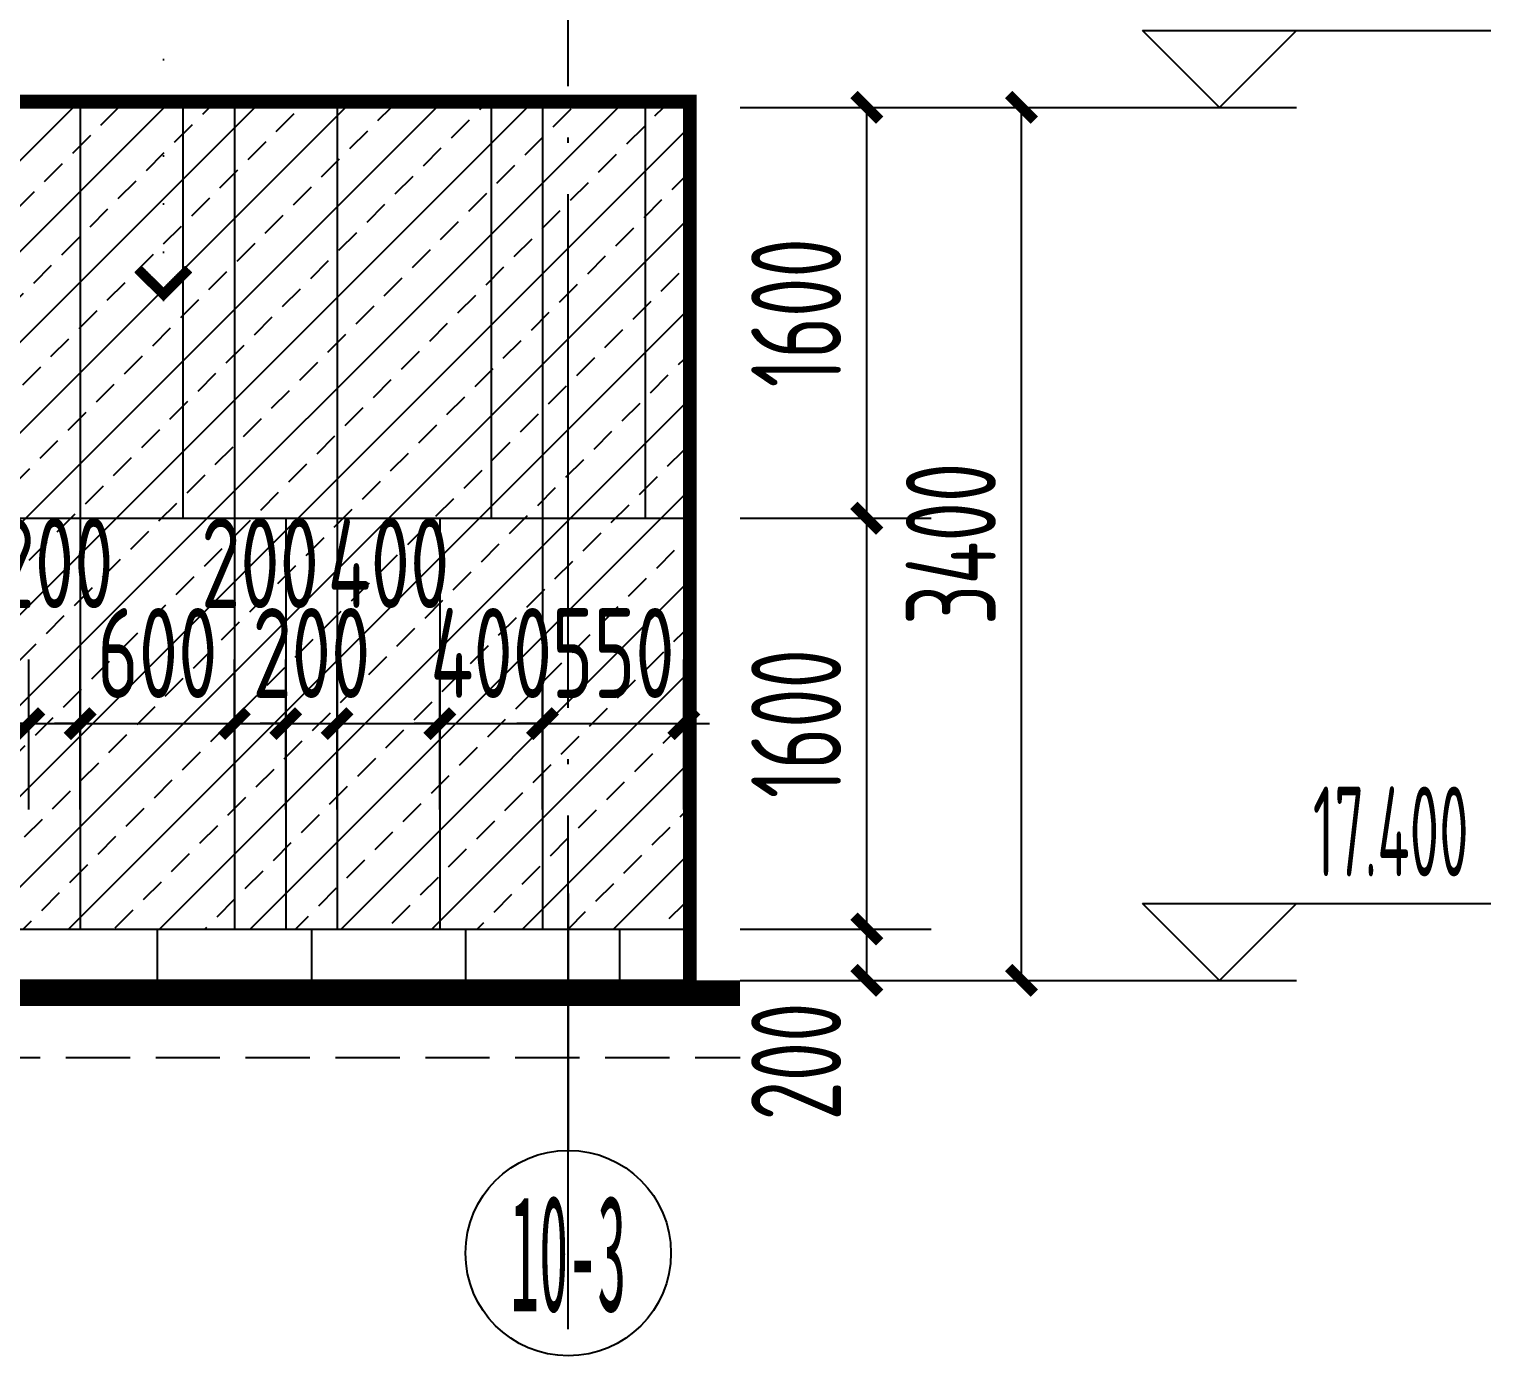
# Model space of a CAD drawing. Extents: x -863035 to 270371, y -8918 to 240488.
# Drawn here: x -236428 to -230737, y 118268 to 123434 of the extents above; entities that cross this region are included whole.
import ezdxf
from ezdxf.enums import TextEntityAlignment as Align

# ---------------------------------------------------------------- set-up
doc = ezdxf.new("R2010")
doc.units = 0
doc.header["$LTSCALE"] = 1000
doc.header["$MEASUREMENT"] = 0
for name, pattern in [('109-34 轴网$0$L1$0$$AUDIT_BAD_LTYPE1', [0]), ('DASH', [0.35, 0.25, -0.1]), ('DOT2', [0.125, 0, -0.125]), ('DOTE', [2.42, 2, -0.2, 0.02, -0.2])]:
    doc.linetypes.add(name, pattern=pattern)
for name, color, linetype in [('01-标注_尺寸', 124, 'Continuous'), ('01-标注_标高', 200, 'Continuous'), ('01-标注_符号', 200, 'Continuous'), ('01-标注_轴线坐标', 132, 'Continuous'), ('02-TEXT_标注', 130, 'Continuous'), ('02-TEXT_轴号', 7, 'Continuous'), ('05-填充_156', 156, 'Continuous'), ('A-C_窗', 140, 'Continuous'), ('A_AXIS-轴线', 36, 'Continuous'), ('AXIS_TEXT', 7, 'Continuous'), ('E-墙面分格', 146, 'Continuous'), ('E-立面轮廓', 241, 'Continuous')]:
    doc.layers.add(name, color=color, linetype=linetype)
doc.styles.add('_TCH_AXIS', font='STXIHEI.TTF')
doc.styles.add('_TCH_DIM', font='ROS1', dxfattribs={"width": 0.75, "bigfont": 'JD'})
doc.styles.add('_TCH_DIM_T3', font='ROS1', dxfattribs={"width": 0.75, "bigfont": 'JD'})
doc.styles.add('COMPLEX', font='COMPLEX')
doc.styles.add('logo-3', font='', dxfattribs={"width": 0.8})
doc.styles.get('logo-3').set_extended_font_data('SimSun')
doc.dimstyles.new('_TCH_ARCH&&100', dxfattribs={"dimtxt": 350, "dimasz": 100, "dimexe": 250, "dimexo": 300, "dimgap": 100, "dimtad": 1, "dimdec": 0, "dimzin": 0, "dimdsep": 46, "dimtxsty": '_TCH_DIM_T3', "dimblk": 'ARCHTICK', "dimcen": 0.09, "dimclrt": 7, "dimazin": 2, "dimtfac": 1, "dimtdec": 0, "dimtix": 1, "dimtmove": 2, "dimatfit": 3, "dimfxl": 0, "dimtolj": 1, "dimtzin": 0, "dimarcsym": 0})
doc.dimstyles.new('副本 ISO-1', dxfattribs={"dimtxt": 2.5, "dimasz": 1.5, "dimexe": 1.25, "dimexo": 0.625, "dimtad": 1, "dimdec": 0, "dimtxsty": 'logo-3', "dimblk": 'ARCHTICK', "dimcen": 2.5, "dimdle": 1, "dimadec": 0, "dimazin": 0, "dimtfac": 1, "dimtdec": 0, "dimtix": 1, "dimtmove": 0, "dimatfit": 3, "dimldrblk": 'AR', "dimfxl": 0, "dimarcsym": 0})

# ---------------------------------------------------------------- blocks, each defined once
blk = doc.blocks.new('_ArchTick')
at = {"color": 0, "linetype": 'ByBlock', "const_width": 0.4}
blk.add_lwpolyline([(-0.5, -0.5), (0.5, 0.5)], dxfattribs=at)
blk = doc.blocks.new('*X7')
at = {"color": 0}
for p, q in [((-1012.3116, 1692.7221), (-1012.3116, 1692.7226)), ((-1012.3115, 1692.7227), (-1012.2838, 1692.7227)), ((-1012.3111, 1692.7217), (-1012.2828, 1692.7217)), ((-1012.3106, 1692.7211), (-1012.3106, 1692.7236)), ((-1012.3105, 1692.7237), (-1012.2848, 1692.7237)), ((-1012.3101, 1692.7207), (-1012.2818, 1692.7207)), ((-1012.3096, 1692.7201), (-1012.3096, 1692.7246)), ((-1012.3095, 1692.7247), (-1012.2858, 1692.7247)), ((-1012.3091, 1692.7197), (-1012.2808, 1692.7197)), ((-1012.3086, 1692.7191), (-1012.3086, 1692.7256)), ((-1012.3085, 1692.7257), (-1012.2868, 1692.7257)), ((-1012.3081, 1692.7187), (-1012.2798, 1692.7187)), ((-1012.3076, 1692.7181), (-1012.3076, 1692.7266)), ((-1012.3075, 1692.7267), (-1012.2878, 1692.7267)), ((-1012.3071, 1692.7177), (-1012.2788, 1692.7177)), ((-1012.3066, 1692.7171), (-1012.3066, 1692.7276)), ((-1012.3065, 1692.7277), (-1012.2888, 1692.7277)), ((-1012.3061, 1692.7167), (-1012.2778, 1692.7167)), ((-1012.3056, 1692.7161), (-1012.3056, 1692.7286)), ((-1012.3055, 1692.7287), (-1012.2898, 1692.7287)), ((-1012.3046, 1692.7151), (-1012.3046, 1692.7296)), ((-1012.3045, 1692.7297), (-1012.2908, 1692.7297)), ((-1012.3036, 1692.7141), (-1012.3036, 1692.7306)), ((-1012.3035, 1692.7307), (-1012.2918, 1692.7307)), ((-1012.3026, 1692.7131), (-1012.3026, 1692.7316)), ((-1012.3025, 1692.7317), (-1012.2928, 1692.7317)), ((-1012.3016, 1692.7121), (-1012.3016, 1692.7326)), ((-1012.3015, 1692.7327), (-1012.2938, 1692.7327)), ((-1012.3006, 1692.7111), (-1012.3006, 1692.7336)), ((-1012.3005, 1692.7337), (-1012.2948, 1692.7337)), ((-1012.2996, 1692.7101), (-1012.2996, 1692.7346)), ((-1012.2995, 1692.7347), (-1012.2958, 1692.7347)), ((-1012.2986, 1692.7091), (-1012.2986, 1692.7356)), ((-1012.2985, 1692.7357), (-1012.2968, 1692.7357)), ((-1012.2976, 1692.7081), (-1012.2976, 1692.7364)), ((-1012.2966, 1692.7071), (-1012.2966, 1692.7354)), ((-1012.2956, 1692.7061), (-1012.2956, 1692.7344)), ((-1012.2946, 1692.7051), (-1012.2946, 1692.7334)), ((-1012.2936, 1692.7041), (-1012.2936, 1692.7324)), ((-1012.2926, 1692.7031), (-1012.2926, 1692.7314)), ((-1012.2916, 1692.7021), (-1012.2916, 1692.7304)), ((-1012.2906, 1692.7011), (-1012.2906, 1692.7294)), ((-1012.2896, 1692.7001), (-1012.2896, 1692.7284)), ((-1012.2886, 1692.6991), (-1012.2886, 1692.7274)), ((-1012.2876, 1692.6981), (-1012.2876, 1692.7264)), ((-1012.2866, 1692.6971), (-1012.2866, 1692.7254)), ((-1012.2856, 1692.6961), (-1012.2856, 1692.7244)), ((-1012.2846, 1692.6951), (-1012.2846, 1692.7234)), ((-1012.2836, 1692.6941), (-1012.2836, 1692.7224)), ((-1012.2826, 1692.6931), (-1012.2826, 1692.7214)), ((-1012.2816, 1692.6921), (-1012.2816, 1692.7204)), ((-1012.2806, 1692.6911), (-1012.2806, 1692.7194)), ((-1012.2796, 1692.6901), (-1012.2796, 1692.7184)), ((-1012.2786, 1692.6891), (-1012.2786, 1692.7174)), ((-1012.2776, 1692.6881), (-1012.2776, 1692.7164)), ((-1012.3051, 1692.7157), (-1012.2768, 1692.7157)), ((-1012.3041, 1692.7147), (-1012.2758, 1692.7147)), ((-1012.3031, 1692.7137), (-1012.2748, 1692.7137)), ((-1012.3021, 1692.7127), (-1012.2738, 1692.7127)), ((-1012.3011, 1692.7117), (-1012.2728, 1692.7117)), ((-1012.3001, 1692.7107), (-1012.2718, 1692.7107)), ((-1012.2991, 1692.7097), (-1012.2708, 1692.7097)), ((-1012.2981, 1692.7087), (-1012.2698, 1692.7087)), ((-1012.2971, 1692.7077), (-1012.2688, 1692.7077)), ((-1012.2961, 1692.7067), (-1012.2678, 1692.7067)), ((-1012.2951, 1692.7057), (-1012.2668, 1692.7057)), ((-1012.2941, 1692.7047), (-1012.2658, 1692.7047)), ((-1012.2931, 1692.7037), (-1012.2648, 1692.7037)), ((-1012.2921, 1692.7027), (-1012.2638, 1692.7027)), ((-1012.2911, 1692.7017), (-1012.2628, 1692.7017)), ((-1012.2901, 1692.7007), (-1012.2618, 1692.7007)), ((-1012.2891, 1692.6997), (-1012.2608, 1692.6997)), ((-1012.2881, 1692.6987), (-1012.2598, 1692.6987)), ((-1012.2871, 1692.6977), (-1012.2588, 1692.6977)), ((-1012.2861, 1692.6967), (-1012.2578, 1692.6967)), ((-1012.2851, 1692.6957), (-1012.2568, 1692.6957)), ((-1012.2841, 1692.6947), (-1012.2558, 1692.6947)), ((-1012.2831, 1692.6937), (-1012.2548, 1692.6937)), ((-1012.2821, 1692.6927), (-1012.2538, 1692.6927)), ((-1012.2811, 1692.6917), (-1012.2528, 1692.6917)), ((-1012.2801, 1692.6907), (-1012.2518, 1692.6907)), ((-1012.2791, 1692.6897), (-1012.2508, 1692.6897)), ((-1012.2781, 1692.6887), (-1012.2498, 1692.6887)), ((-1012.2771, 1692.6877), (-1012.2488, 1692.6877)), ((-1012.2766, 1692.6871), (-1012.2766, 1692.7154)), ((-1012.2761, 1692.6867), (-1012.2478, 1692.6867)), ((-1012.2756, 1692.6861), (-1012.2756, 1692.7144)), ((-1012.2751, 1692.6857), (-1012.2468, 1692.6857)), ((-1012.2746, 1692.6851), (-1012.2746, 1692.7134)), ((-1012.2741, 1692.6847), (-1012.2458, 1692.6847)), ((-1012.2736, 1692.6841), (-1012.2736, 1692.7124)), ((-1012.2731, 1692.6837), (-1012.2448, 1692.6837)), ((-1012.2726, 1692.6831), (-1012.2726, 1692.7114)), ((-1012.2721, 1692.6827), (-1012.2438, 1692.6827)), ((-1012.2716, 1692.6821), (-1012.2716, 1692.7104)), ((-1012.2711, 1692.6817), (-1012.2428, 1692.6817)), ((-1012.2706, 1692.6811), (-1012.2706, 1692.7094)), ((-1012.2696, 1692.6801), (-1012.2696, 1692.7084)), ((-1012.2686, 1692.6791), (-1012.2686, 1692.7074)), ((-1012.2676, 1692.6781), (-1012.2676, 1692.7064)), ((-1012.2666, 1692.6771), (-1012.2666, 1692.7054)), ((-1012.2656, 1692.6761), (-1012.2656, 1692.7044)), ((-1012.2646, 1692.6751), (-1012.2646, 1692.7034)), ((-1012.2636, 1692.6741), (-1012.2636, 1692.7024)), ((-1012.2626, 1692.6731), (-1012.2626, 1692.7014)), ((-1012.2616, 1692.6721), (-1012.2616, 1692.7004)), ((-1012.2606, 1692.6711), (-1012.2606, 1692.6994)), ((-1012.2596, 1692.6701), (-1012.2596, 1692.6984)), ((-1012.2586, 1692.6424), (-1012.2586, 1692.6974)), ((-1012.2576, 1692.6434), (-1012.2576, 1692.6964)), ((-1012.2566, 1692.6444), (-1012.2566, 1692.6954)), ((-1012.2556, 1692.6454), (-1012.2556, 1692.6944)), ((-1012.2546, 1692.6464), (-1012.2546, 1692.6934)), ((-1012.2536, 1692.6474), (-1012.2536, 1692.6924)), ((-1012.2526, 1692.6484), (-1012.2526, 1692.6914)), ((-1012.2516, 1692.6494), (-1012.2516, 1692.6904)), ((-1012.2506, 1692.6504), (-1012.2506, 1692.6894)), ((-1012.2496, 1692.6514), (-1012.2496, 1692.6884)), ((-1012.2486, 1692.6524), (-1012.2486, 1692.6874)), ((-1012.2476, 1692.6534), (-1012.2476, 1692.6864)), ((-1012.2466, 1692.6544), (-1012.2466, 1692.6854)), ((-1012.2456, 1692.6554), (-1012.2456, 1692.6844)), ((-1012.2446, 1692.6564), (-1012.2446, 1692.6834)), ((-1012.2436, 1692.6574), (-1012.2436, 1692.6824)), ((-1012.2426, 1692.6584), (-1012.2426, 1692.6814)), ((-1012.2826, 1692.6467), (-1012.2543, 1692.6467)), ((-1012.2826, 1692.6184), (-1012.2826, 1692.6467)), ((-1012.2816, 1692.6477), (-1012.2533, 1692.6477)), ((-1012.2816, 1692.6194), (-1012.2816, 1692.6477)), ((-1012.2806, 1692.6487), (-1012.2523, 1692.6487)), ((-1012.2806, 1692.6204), (-1012.2806, 1692.6487)), ((-1012.2796, 1692.6497), (-1012.2513, 1692.6497)), ((-1012.2796, 1692.6214), (-1012.2796, 1692.6497)), ((-1012.2786, 1692.6507), (-1012.2503, 1692.6507)), ((-1012.2786, 1692.6224), (-1012.2786, 1692.6507)), ((-1012.2776, 1692.6517), (-1012.2493, 1692.6517)), ((-1012.2776, 1692.6234), (-1012.2776, 1692.6517)), ((-1012.2766, 1692.6527), (-1012.2483, 1692.6527)), ((-1012.2766, 1692.6244), (-1012.2766, 1692.6527)), ((-1012.2756, 1692.6537), (-1012.2473, 1692.6537)), ((-1012.2756, 1692.6254), (-1012.2756, 1692.6537)), ((-1012.2746, 1692.6547), (-1012.2463, 1692.6547)), ((-1012.2746, 1692.6264), (-1012.2746, 1692.6547)), ((-1012.2736, 1692.6557), (-1012.2453, 1692.6557)), ((-1012.2736, 1692.6274), (-1012.2736, 1692.6557)), ((-1012.2726, 1692.6567), (-1012.2443, 1692.6567)), ((-1012.2726, 1692.6284), (-1012.2726, 1692.6567)), ((-1012.2716, 1692.6577), (-1012.2433, 1692.6577)), ((-1012.2716, 1692.6294), (-1012.2716, 1692.6577)), ((-1012.2706, 1692.6587), (-1012.2423, 1692.6587)), ((-1012.2706, 1692.6304), (-1012.2706, 1692.6587)), ((-1012.2701, 1692.6807), (-1012.2418, 1692.6807)), ((-1012.2696, 1692.6597), (-1012.2413, 1692.6597)), ((-1012.2696, 1692.6314), (-1012.2696, 1692.6597)), ((-1012.2691, 1692.6797), (-1012.2408, 1692.6797)), ((-1012.2686, 1692.6607), (-1012.2403, 1692.6607)), ((-1012.2686, 1692.6324), (-1012.2686, 1692.6607)), ((-1012.2681, 1692.6787), (-1012.2398, 1692.6787)), ((-1012.2676, 1692.6617), (-1012.2393, 1692.6617)), ((-1012.2676, 1692.6334), (-1012.2676, 1692.6617)), ((-1012.2671, 1692.6777), (-1012.2388, 1692.6777)), ((-1012.2666, 1692.6627), (-1012.2383, 1692.6627)), ((-1012.2666, 1692.6344), (-1012.2666, 1692.6627)), ((-1012.2661, 1692.6767), (-1012.2378, 1692.6767)), ((-1012.2656, 1692.6637), (-1012.2373, 1692.6637)), ((-1012.2656, 1692.6354), (-1012.2656, 1692.6637)), ((-1012.2651, 1692.6757), (-1012.2368, 1692.6757)), ((-1012.2646, 1692.6647), (-1012.2363, 1692.6647)), ((-1012.2646, 1692.6364), (-1012.2646, 1692.6647)), ((-1012.2641, 1692.6747), (-1012.2358, 1692.6747)), ((-1012.2636, 1692.6657), (-1012.2353, 1692.6657)), ((-1012.2636, 1692.6374), (-1012.2636, 1692.6657)), ((-1012.2631, 1692.6737), (-1012.2348, 1692.6737)), ((-1012.2626, 1692.6667), (-1012.2343, 1692.6667)), ((-1012.2626, 1692.6384), (-1012.2626, 1692.6667)), ((-1012.2621, 1692.6727), (-1012.2338, 1692.6727)), ((-1012.2616, 1692.6677), (-1012.2333, 1692.6677)), ((-1012.2616, 1692.6394), (-1012.2616, 1692.6677)), ((-1012.2611, 1692.6717), (-1012.2328, 1692.6717)), ((-1012.2606, 1692.6687), (-1012.2323, 1692.6687)), ((-1012.2606, 1692.6404), (-1012.2606, 1692.6687)), ((-1012.2601, 1692.6707), (-1012.2318, 1692.6707)), ((-1012.2596, 1692.6697), (-1012.2313, 1692.6697)), ((-1012.2596, 1692.6414), (-1012.2596, 1692.6697)), ((-1012.2416, 1692.6594), (-1012.2416, 1692.6804)), ((-1012.2406, 1692.6604), (-1012.2406, 1692.6794)), ((-1012.2396, 1692.6614), (-1012.2396, 1692.6784)), ((-1012.2386, 1692.6624), (-1012.2386, 1692.6774)), ((-1012.2376, 1692.6634), (-1012.2376, 1692.6764)), ((-1012.2366, 1692.6644), (-1012.2366, 1692.6754)), ((-1012.2356, 1692.6654), (-1012.2356, 1692.6744)), ((-1012.2346, 1692.6664), (-1012.2346, 1692.6734)), ((-1012.2336, 1692.6674), (-1012.2336, 1692.6724)), ((-1012.2326, 1692.6684), (-1012.2326, 1692.6714)), ((-1012.2316, 1692.6694), (-1012.2316, 1692.6704)), ((-1012.3116, 1692.6177), (-1012.2833, 1692.6177)), ((-1012.3116, 1692.6172), (-1012.3116, 1692.6177)), ((-1012.3111, 1692.6167), (-1012.2843, 1692.6167)), ((-1012.3106, 1692.6187), (-1012.2823, 1692.6187)), ((-1012.3106, 1692.6162), (-1012.3106, 1692.6187)), ((-1012.3101, 1692.6157), (-1012.2853, 1692.6157)), ((-1012.3096, 1692.6197), (-1012.2813, 1692.6197)), ((-1012.3096, 1692.6152), (-1012.3096, 1692.6197)), ((-1012.3091, 1692.6147), (-1012.2863, 1692.6147)), ((-1012.3086, 1692.6207), (-1012.2803, 1692.6207)), ((-1012.3086, 1692.6142), (-1012.3086, 1692.6207)), ((-1012.3081, 1692.6137), (-1012.2873, 1692.6137)), ((-1012.3076, 1692.6217), (-1012.2793, 1692.6217)), ((-1012.3076, 1692.6132), (-1012.3076, 1692.6217)), ((-1012.3071, 1692.6127), (-1012.2883, 1692.6127)), ((-1012.3066, 1692.6227), (-1012.2783, 1692.6227)), ((-1012.3066, 1692.6122), (-1012.3066, 1692.6227)), ((-1012.3061, 1692.6117), (-1012.2893, 1692.6117)), ((-1012.3056, 1692.6237), (-1012.2773, 1692.6237)), ((-1012.3056, 1692.6112), (-1012.3056, 1692.6237)), ((-1012.3051, 1692.6107), (-1012.2903, 1692.6107)), ((-1012.3046, 1692.6247), (-1012.2763, 1692.6247)), ((-1012.3046, 1692.6102), (-1012.3046, 1692.6247)), ((-1012.3036, 1692.6257), (-1012.2753, 1692.6257)), ((-1012.3036, 1692.6092), (-1012.3036, 1692.6257)), ((-1012.3026, 1692.6267), (-1012.2743, 1692.6267)), ((-1012.3026, 1692.6082), (-1012.3026, 1692.6267)), ((-1012.3016, 1692.6277), (-1012.2733, 1692.6277)), ((-1012.3016, 1692.6072), (-1012.3016, 1692.6277)), ((-1012.3006, 1692.6287), (-1012.2723, 1692.6287)), ((-1012.3006, 1692.6062), (-1012.3006, 1692.6287)), ((-1012.2996, 1692.6297), (-1012.2713, 1692.6297)), ((-1012.2996, 1692.6052), (-1012.2996, 1692.6297)), ((-1012.2986, 1692.6307), (-1012.2703, 1692.6307)), ((-1012.2986, 1692.6042), (-1012.2986, 1692.6307)), ((-1012.2976, 1692.6317), (-1012.2693, 1692.6317)), ((-1012.2976, 1692.6034), (-1012.2976, 1692.6317)), ((-1012.2966, 1692.6327), (-1012.2683, 1692.6327)), ((-1012.2966, 1692.6044), (-1012.2966, 1692.6327)), ((-1012.2956, 1692.6337), (-1012.2673, 1692.6337)), ((-1012.2956, 1692.6054), (-1012.2956, 1692.6337)), ((-1012.2946, 1692.6347), (-1012.2663, 1692.6347)), ((-1012.2946, 1692.6064), (-1012.2946, 1692.6347)), ((-1012.2936, 1692.6357), (-1012.2653, 1692.6357)), ((-1012.2936, 1692.6074), (-1012.2936, 1692.6357)), ((-1012.2926, 1692.6367), (-1012.2643, 1692.6367)), ((-1012.2926, 1692.6084), (-1012.2926, 1692.6367)), ((-1012.2916, 1692.6377), (-1012.2633, 1692.6377)), ((-1012.2916, 1692.6094), (-1012.2916, 1692.6377)), ((-1012.2906, 1692.6387), (-1012.2623, 1692.6387)), ((-1012.2906, 1692.6104), (-1012.2906, 1692.6387)), ((-1012.2896, 1692.6397), (-1012.2613, 1692.6397)), ((-1012.2896, 1692.6114), (-1012.2896, 1692.6397)), ((-1012.2886, 1692.6407), (-1012.2603, 1692.6407)), ((-1012.2886, 1692.6124), (-1012.2886, 1692.6407)), ((-1012.2876, 1692.6417), (-1012.2593, 1692.6417)), ((-1012.2876, 1692.6134), (-1012.2876, 1692.6417)), ((-1012.2866, 1692.6427), (-1012.2583, 1692.6427)), ((-1012.2866, 1692.6144), (-1012.2866, 1692.6427)), ((-1012.2856, 1692.6437), (-1012.2573, 1692.6437)), ((-1012.2856, 1692.6154), (-1012.2856, 1692.6437)), ((-1012.2846, 1692.6447), (-1012.2563, 1692.6447)), ((-1012.2846, 1692.6164), (-1012.2846, 1692.6447)), ((-1012.2836, 1692.6457), (-1012.2553, 1692.6457)), ((-1012.2836, 1692.6174), (-1012.2836, 1692.6457)), ((-1012.3041, 1692.6097), (-1012.2913, 1692.6097)), ((-1012.3031, 1692.6087), (-1012.2923, 1692.6087)), ((-1012.3021, 1692.6077), (-1012.2933, 1692.6077)), ((-1012.3011, 1692.6067), (-1012.2943, 1692.6067)), ((-1012.3001, 1692.6057), (-1012.2953, 1692.6057)), ((-1012.2991, 1692.6047), (-1012.2963, 1692.6047)), ((-1012.2981, 1692.6037), (-1012.2973, 1692.6037))]:
    blk.add_line(p, q, dxfattribs=at)
blk = doc.blocks.new('A-ARROW')
blk.add_lwpolyline([(0.0808, 0.0525), (0.0666, 0.0666), (0, 0), (0.0666, -0.0666), (0.0808, -0.0525), (0.0283, 0)], close=True)
at = {"rotation": 180}
blk.add_blockref('*X7', (-1012.2311, 1692.6699), dxfattribs=at)
blk = doc.blocks.new('AR')
at = {"xscale": -21.59999999986031, "yscale": 21.59999999999127, "zscale": 21.6, "rotation": 359.9999997162888}
blk.add_blockref('A-ARROW', (0.002, -0.002), dxfattribs=at)
blk = doc.blocks.new('*D340')
at = {"layer": '01-标注_尺寸', "color": 0, "lineweight": -2, "transparency": 16777216}
for p, q in [((-233057.7, 123129.8), (-232314.3, 123129.8)), ((-232564.3, 119729.8), (-232564.3, 123129.8)), ((-233057.7, 119729.8), (-232314.3, 119729.8))]:
    blk.add_line(p, q, dxfattribs=at)
at = {"layer": 'Defpoints', "color": 0, "transparency": 16777216}
for p in [(-233357.7, 123129.8), (-232564.3, 123129.8), (-233357.7, 119729.8)]:
    blk.add_point(p, dxfattribs=at)
at = {"layer": '01-标注_尺寸', "color": 0, "lineweight": -2, "transparency": 16777216, "xscale": 100, "yscale": 100, "zscale": 100}
for p, rotation in [((-232564.3, 123129.8), 90), ((-232564.3, 119729.8), 270)]:
    blk.add_blockref('_ArchTick', p, dxfattribs=dict(at, rotation=rotation))
at = {"layer": '01-标注_尺寸', "color": 7, "transparency": 16777216, "insert": (-232839.3, 121429.8), "char_height": 350, "attachment_point": 5, "rotation": 90, "style": '_TCH_DIM_T3'}
blk.add_mtext('\\A1;3400', dxfattribs=at)
blk = doc.blocks.new('*D341')
at = {"layer": '01-标注_尺寸', "color": 0, "lineweight": -2, "transparency": 16777216}
for p, q in [((-233660.1, 119929.8), (-232916.7, 119929.8)), ((-233166.7, 119729.8), (-233166.7, 119929.8)), ((-233660.1, 119729.8), (-232916.7, 119729.8))]:
    blk.add_line(p, q, dxfattribs=at)
at = {"layer": 'Defpoints', "color": 0, "transparency": 16777216}
for p in [(-233960.1, 119929.8), (-233166.7, 119929.8), (-233960.1, 119729.8)]:
    blk.add_point(p, dxfattribs=at)
at = {"layer": '01-标注_尺寸', "color": 0, "lineweight": -2, "transparency": 16777216, "xscale": 100, "yscale": 100, "zscale": 100}
for p, rotation in [((-233166.7, 119929.8), 90), ((-233166.7, 119729.8), 270)]:
    blk.add_blockref('_ArchTick', p, dxfattribs=dict(at, rotation=rotation))
at = {"layer": '01-标注_尺寸', "color": 7, "transparency": 16777216, "insert": (-233441.7, 119413.8), "char_height": 350, "attachment_point": 5, "rotation": 90, "style": '_TCH_DIM_T3'}
blk.add_mtext('\\A1;200', dxfattribs=at)
blk = doc.blocks.new('*D342')
at = {"layer": '01-标注_尺寸', "color": 0, "lineweight": -2, "transparency": 16777216}
for p, q in [((-233660.1, 121529.8), (-232916.7, 121529.8)), ((-233166.7, 119929.8), (-233166.7, 121529.8)), ((-233660.1, 119929.8), (-232916.7, 119929.8))]:
    blk.add_line(p, q, dxfattribs=at)
at = {"layer": 'Defpoints', "color": 0, "transparency": 16777216}
for p in [(-233960.1, 121529.8), (-233166.7, 121529.8), (-233960.1, 119929.8)]:
    blk.add_point(p, dxfattribs=at)
at = {"layer": '01-标注_尺寸', "color": 0, "lineweight": -2, "transparency": 16777216, "xscale": 100, "yscale": 100, "zscale": 100}
for p, rotation in [((-233166.7, 121529.8), 90), ((-233166.7, 119929.8), 270)]:
    blk.add_blockref('_ArchTick', p, dxfattribs=dict(at, rotation=rotation))
at = {"layer": '01-标注_尺寸', "color": 7, "transparency": 16777216, "insert": (-233441.7, 120729.8), "char_height": 350, "attachment_point": 5, "rotation": 90, "style": '_TCH_DIM_T3'}
blk.add_mtext('\\A1;1600', dxfattribs=at)
blk = doc.blocks.new('*D343')
at = {"layer": '01-标注_尺寸', "color": 0, "lineweight": -2, "transparency": 16777216}
for p, q in [((-233660.1, 123129.8), (-232916.7, 123129.8)), ((-233166.7, 121529.8), (-233166.7, 123129.8)), ((-233660.1, 121529.8), (-232916.7, 121529.8))]:
    blk.add_line(p, q, dxfattribs=at)
at = {"layer": 'Defpoints', "color": 0, "transparency": 16777216}
for p in [(-233960.1, 123129.8), (-233166.7, 123129.8), (-233960.1, 121529.8)]:
    blk.add_point(p, dxfattribs=at)
at = {"layer": '01-标注_尺寸', "color": 0, "lineweight": -2, "transparency": 16777216, "xscale": 100, "yscale": 100, "zscale": 100}
for p, rotation in [((-233166.7, 123129.8), 90), ((-233166.7, 121529.8), 270)]:
    blk.add_blockref('_ArchTick', p, dxfattribs=dict(at, rotation=rotation))
at = {"layer": '01-标注_尺寸', "color": 7, "transparency": 16777216, "insert": (-233441.7, 122329.8), "char_height": 350, "attachment_point": 5, "rotation": 90, "style": '_TCH_DIM_T3'}
blk.add_mtext('\\A1;1600', dxfattribs=at)
blk = doc.blocks.new('*D454')
at = {"layer": '01-标注_尺寸', "color": 0, "lineweight": -2, "transparency": 16777216}
for p, q in [((-237029.2, 120395.9), (-237029.2, 120979.8)), ((-236429.2, 120395.9), (-236429.2, 120979.8)), ((-237029.2, 120729.8), (-237129.2, 120729.8)), ((-237029.2, 120729.8), (-236429.2, 120729.8)), ((-236429.2, 120729.8), (-236329.2, 120729.8))]:
    blk.add_line(p, q, dxfattribs=at)
at = {"layer": 'Defpoints', "color": 0, "transparency": 16777216}
for p in [(-236429.2, 120729.8), (-237029.2, 120095.9), (-236429.2, 120095.9)]:
    blk.add_point(p, dxfattribs=at)
at = {"layer": '01-标注_尺寸', "color": 0, "lineweight": -2, "transparency": 16777216, "xscale": 100, "yscale": 100, "zscale": 100}
blk.add_blockref('_ArchTick', (-237029.2, 120729.8), dxfattribs=at)
at = {"layer": '01-标注_尺寸', "color": 0, "lineweight": -2, "transparency": 16777216, "xscale": 100, "yscale": 100, "zscale": 100, "rotation": 180}
blk.add_blockref('_ArchTick', (-236429.2, 120729.8), dxfattribs=at)
at = {"layer": '01-标注_尺寸', "color": 7, "transparency": 16777216, "insert": (-236729.2, 121004.8), "char_height": 350, "attachment_point": 5, "style": '_TCH_DIM_T3'}
blk.add_mtext('\\A1;600', dxfattribs=at)
blk = doc.blocks.new('*D455')
at = {"layer": '01-标注_尺寸', "color": 0, "lineweight": -2, "transparency": 16777216}
for p, q in [((-236429.2, 120395.9), (-236429.2, 120979.8)), ((-236229.2, 120395.9), (-236229.2, 120979.8)), ((-236429.2, 120729.8), (-236529.2, 120729.8)), ((-236429.2, 120729.8), (-236229.2, 120729.8)), ((-236229.2, 120729.8), (-236129.2, 120729.8))]:
    blk.add_line(p, q, dxfattribs=at)
at = {"layer": 'Defpoints', "color": 0, "transparency": 16777216}
for p in [(-236229.2, 120729.8), (-236429.2, 120095.9), (-236229.2, 120095.9)]:
    blk.add_point(p, dxfattribs=at)
at = {"layer": '01-标注_尺寸', "color": 0, "lineweight": -2, "transparency": 16777216, "xscale": 100, "yscale": 100, "zscale": 100}
blk.add_blockref('_ArchTick', (-236429.2, 120729.8), dxfattribs=at)
at = {"layer": '01-标注_尺寸', "color": 0, "lineweight": -2, "transparency": 16777216, "xscale": 100, "yscale": 100, "zscale": 100, "rotation": 180}
blk.add_blockref('_ArchTick', (-236229.2, 120729.8), dxfattribs=at)
at = {"layer": '01-标注_尺寸', "color": 7, "transparency": 16777216, "insert": (-236329.2, 121354.8), "char_height": 350, "attachment_point": 5, "style": '_TCH_DIM_T3'}
blk.add_mtext('\\A1;200', dxfattribs=at)
blk = doc.blocks.new('*D456')
at = {"layer": '01-标注_尺寸', "color": 0, "lineweight": -2, "transparency": 16777216}
for p, q in [((-236229.2, 120395.9), (-236229.2, 120979.8)), ((-235629.2, 120395.9), (-235629.2, 120979.8)), ((-236229.2, 120729.8), (-236329.2, 120729.8)), ((-236229.2, 120729.8), (-235629.2, 120729.8)), ((-235629.2, 120729.8), (-235529.2, 120729.8))]:
    blk.add_line(p, q, dxfattribs=at)
at = {"layer": 'Defpoints', "color": 0, "transparency": 16777216}
for p in [(-235629.2, 120729.8), (-236229.2, 120095.9), (-235629.2, 120095.9)]:
    blk.add_point(p, dxfattribs=at)
at = {"layer": '01-标注_尺寸', "color": 0, "lineweight": -2, "transparency": 16777216, "xscale": 100, "yscale": 100, "zscale": 100}
blk.add_blockref('_ArchTick', (-236229.2, 120729.8), dxfattribs=at)
at = {"layer": '01-标注_尺寸', "color": 0, "lineweight": -2, "transparency": 16777216, "xscale": 100, "yscale": 100, "zscale": 100, "rotation": 180}
blk.add_blockref('_ArchTick', (-235629.2, 120729.8), dxfattribs=at)
at = {"layer": '01-标注_尺寸', "color": 7, "transparency": 16777216, "insert": (-235929.2, 121004.8), "char_height": 350, "attachment_point": 5, "style": '_TCH_DIM_T3'}
blk.add_mtext('\\A1;600', dxfattribs=at)
blk = doc.blocks.new('*D457')
at = {"layer": '01-标注_尺寸', "color": 0, "lineweight": -2, "transparency": 16777216}
for p, q in [((-235629.2, 120395.9), (-235629.2, 120979.8)), ((-235429.2, 120395.9), (-235429.2, 120979.8)), ((-235629.2, 120729.8), (-235429.2, 120729.8))]:
    blk.add_line(p, q, dxfattribs=at)
at = {"layer": 'Defpoints', "color": 0, "transparency": 16777216}
for p in [(-235429.2, 120729.8), (-235629.2, 120095.9), (-235429.2, 120095.9)]:
    blk.add_point(p, dxfattribs=at)
at = {"layer": '01-标注_尺寸', "color": 0, "lineweight": -2, "transparency": 16777216, "xscale": 100, "yscale": 100, "zscale": 100, "rotation": 180}
blk.add_blockref('_ArchTick', (-235629.2, 120729.8), dxfattribs=at)
at = {"layer": '01-标注_尺寸', "color": 0, "lineweight": -2, "transparency": 16777216, "xscale": 100, "yscale": 100, "zscale": 100}
blk.add_blockref('_ArchTick', (-235429.2, 120729.8), dxfattribs=at)
at = {"layer": '01-标注_尺寸', "color": 7, "transparency": 16777216, "insert": (-235529.2, 121354.8), "char_height": 350, "attachment_point": 5, "style": '_TCH_DIM_T3'}
blk.add_mtext('\\A1;200', dxfattribs=at)
blk = doc.blocks.new('*D458')
at = {"layer": '01-标注_尺寸', "color": 0, "lineweight": -2, "transparency": 16777216}
for p, q in [((-235429.2, 120395.9), (-235429.2, 120979.8)), ((-235229.2, 120395.9), (-235229.2, 120979.8)), ((-235429.2, 120729.8), (-235529.2, 120729.8)), ((-235429.2, 120729.8), (-235229.2, 120729.8)), ((-235229.2, 120729.8), (-235129.2, 120729.8))]:
    blk.add_line(p, q, dxfattribs=at)
at = {"layer": 'Defpoints', "color": 0, "transparency": 16777216}
for p in [(-235229.2, 120729.8), (-235429.2, 120095.9), (-235229.2, 120095.9)]:
    blk.add_point(p, dxfattribs=at)
at = {"layer": '01-标注_尺寸', "color": 0, "lineweight": -2, "transparency": 16777216, "xscale": 100, "yscale": 100, "zscale": 100}
blk.add_blockref('_ArchTick', (-235429.2, 120729.8), dxfattribs=at)
at = {"layer": '01-标注_尺寸', "color": 0, "lineweight": -2, "transparency": 16777216, "xscale": 100, "yscale": 100, "zscale": 100, "rotation": 180}
blk.add_blockref('_ArchTick', (-235229.2, 120729.8), dxfattribs=at)
at = {"layer": '01-标注_尺寸', "color": 7, "transparency": 16777216, "insert": (-235329.2, 121004.8), "char_height": 350, "attachment_point": 5, "style": '_TCH_DIM_T3'}
blk.add_mtext('\\A1;200', dxfattribs=at)
blk = doc.blocks.new('*D459')
at = {"layer": '01-标注_尺寸', "color": 0, "lineweight": -2, "transparency": 16777216}
for p, q in [((-235229.2, 120395.9), (-235229.2, 120979.8)), ((-234829.2, 120395.9), (-234829.2, 120979.8)), ((-235229.2, 120729.8), (-234829.2, 120729.8))]:
    blk.add_line(p, q, dxfattribs=at)
at = {"layer": 'Defpoints', "color": 0, "transparency": 16777216}
for p in [(-234829.2, 120729.8), (-235229.2, 120095.9), (-234829.2, 120095.9)]:
    blk.add_point(p, dxfattribs=at)
at = {"layer": '01-标注_尺寸', "color": 0, "lineweight": -2, "transparency": 16777216, "xscale": 100, "yscale": 100, "zscale": 100, "rotation": 180}
blk.add_blockref('_ArchTick', (-235229.2, 120729.8), dxfattribs=at)
at = {"layer": '01-标注_尺寸', "color": 0, "lineweight": -2, "transparency": 16777216, "xscale": 100, "yscale": 100, "zscale": 100}
blk.add_blockref('_ArchTick', (-234829.2, 120729.8), dxfattribs=at)
at = {"layer": '01-标注_尺寸', "color": 7, "transparency": 16777216, "insert": (-235029.2, 121354.8), "char_height": 350, "attachment_point": 5, "style": '_TCH_DIM_T3'}
blk.add_mtext('\\A1;400', dxfattribs=at)
blk = doc.blocks.new('*D460')
at = {"layer": '01-标注_尺寸', "color": 0, "lineweight": -2, "transparency": 16777216}
for p, q in [((-234829.2, 120395.9), (-234829.2, 120979.8)), ((-234429.2, 120395.9), (-234429.2, 120979.8)), ((-234829.2, 120729.8), (-234929.2, 120729.8)), ((-234829.2, 120729.8), (-234429.2, 120729.8)), ((-234429.2, 120729.8), (-234329.2, 120729.8))]:
    blk.add_line(p, q, dxfattribs=at)
at = {"layer": 'Defpoints', "color": 0, "transparency": 16777216}
for p in [(-234429.2, 120729.8), (-234829.2, 120095.9), (-234429.2, 120095.9)]:
    blk.add_point(p, dxfattribs=at)
at = {"layer": '01-标注_尺寸', "color": 0, "lineweight": -2, "transparency": 16777216, "xscale": 100, "yscale": 100, "zscale": 100}
blk.add_blockref('_ArchTick', (-234829.2, 120729.8), dxfattribs=at)
at = {"layer": '01-标注_尺寸', "color": 0, "lineweight": -2, "transparency": 16777216, "xscale": 100, "yscale": 100, "zscale": 100, "rotation": 180}
blk.add_blockref('_ArchTick', (-234429.2, 120729.8), dxfattribs=at)
at = {"layer": '01-标注_尺寸', "color": 7, "transparency": 16777216, "insert": (-234629.2, 121004.8), "char_height": 350, "attachment_point": 5, "style": '_TCH_DIM_T3'}
blk.add_mtext('\\A1;400', dxfattribs=at)
blk = doc.blocks.new('*D461')
at = {"layer": '01-标注_尺寸', "color": 0, "lineweight": -2, "transparency": 16777216}
for p, q in [((-234429.2, 120395.9), (-234429.2, 120979.8)), ((-233879.2, 120395.9), (-233879.2, 120979.8)), ((-234429.2, 120729.8), (-234529.2, 120729.8)), ((-234429.2, 120729.8), (-233879.2, 120729.8)), ((-233879.2, 120729.8), (-233779.2, 120729.8))]:
    blk.add_line(p, q, dxfattribs=at)
at = {"layer": 'Defpoints', "color": 0, "transparency": 16777216}
for p in [(-233879.2, 120729.8), (-234429.2, 120095.9), (-233879.2, 120095.9)]:
    blk.add_point(p, dxfattribs=at)
at = {"layer": '01-标注_尺寸', "color": 0, "lineweight": -2, "transparency": 16777216, "xscale": 100, "yscale": 100, "zscale": 100}
blk.add_blockref('_ArchTick', (-234429.2, 120729.8), dxfattribs=at)
at = {"layer": '01-标注_尺寸', "color": 0, "lineweight": -2, "transparency": 16777216, "xscale": 100, "yscale": 100, "zscale": 100, "rotation": 180}
blk.add_blockref('_ArchTick', (-233879.2, 120729.8), dxfattribs=at)
at = {"layer": '01-标注_尺寸', "color": 7, "transparency": 16777216, "insert": (-234154.2, 121004.8), "char_height": 350, "attachment_point": 5, "style": '_TCH_DIM_T3'}
blk.add_mtext('\\A1;550', dxfattribs=at)
blk = doc.blocks.new('_AXISO')
blk.add_circle((0, 0), 0.5)
at = {"layer": 'AXIS_TEXT', "style": 'COMPLEX', "width": 1.041667}
blk.add_attdef('A', text='', height=0.56, dxfattribs=at).set_placement((-0.25, -0.28), (0.25, -0.28), align=Align.FIT)

msp = doc.modelspace()

# ---------------------------------------------------------------- hatches: boundary and pattern name
at = {"layer": '05-填充_156'}
h = msp.add_hatch(dxfattribs=at)
h.set_pattern_fill('天然石材', color=256, scale=50)
h.set_pattern_definition([(45, (-215937.66, -128080.43), (-176.77677, 176.77677), []), (45, (-215850.72, -128170.19), (-176.77677, 176.77677), [98.68425, -56.391])])
h.paths.add_polyline_path([(-233879.2, 123129.8), (-241329.2, 123129.8), (-241329.2, 119929.8), (-233879.2, 119929.8)])

# ---------------------------------------------------------------- linework, layer by layer
at = {"layer": '01-标注_标高'}
for p, q in [((-231793.7, 123129.8), (-232093.7, 123429.8)), ((-232093.7, 123429.8), (-230737.2, 123429.8)), ((-231793.7, 123129.8), (-231493.7, 123429.8)), ((-232514.1, 123129.8), (-231493.7, 123129.8)), ((-231793.7, 119729.8), (-232093.7, 120029.8)), ((-232093.7, 120029.8), (-230737.2, 120029.8)), ((-231793.7, 119729.8), (-231493.7, 120029.8)), ((-232514.1, 119729.8), (-231493.7, 119729.8))]:
    msp.add_line(p, q, dxfattribs=at)
at = {"layer": '01-标注_轴线坐标'}
msp.add_line((-234329.2, 120067.8), (-234329.2, 119067.8), dxfattribs=at)
at = {"layer": 'A-C_窗', "linetype": '109-34 轴网$0$L1$0$$AUDIT_BAD_LTYPE1'}
msp.add_line((-241329.2, 119929.8), (-233879.2, 119929.8), dxfattribs=at)
at = {"layer": 'A-C_窗', "linetype": 'DASH'}
msp.add_line((-252385.2, 119429.8), (-233660.1, 119429.8), dxfattribs=at)
at = {"layer": 'A-C_窗'}
msp.add_lwpolyline([(-241329.2, 123129.8), (-233879.2, 123129.8), (-233879.2, 119729.8), (-241329.2, 119729.8)], close=True, dxfattribs=at)
at = {"layer": 'A_AXIS-轴线', "linetype": 'DOTE'}
msp.add_lwpolyline([(-234329.2, 118371.9), (-234329.2, 123897.6)], dxfattribs=at)
at = {"layer": 'E-墙面分格'}
for p, q in [((-236229.2, 123129.8), (-236229.2, 121529.8)), ((-235829.2, 123129.8), (-235829.2, 121529.8)), ((-235629.2, 123129.8), (-235629.2, 121529.8)), ((-235229.2, 123129.8), (-235229.2, 121529.8)), ((-234629.2, 123129.8), (-234629.2, 121529.8)), ((-234429.2, 123129.8), (-234429.2, 121529.8)), ((-234029.2, 123129.8), (-234029.2, 121529.8)), ((-236229.2, 121529.8), (-236229.2, 119929.8)), ((-235629.2, 121529.8), (-235629.2, 119929.8)), ((-235429.2, 121529.8), (-235429.2, 119929.8)), ((-235229.2, 121529.8), (-235229.2, 119929.8)), ((-234829.2, 121529.8), (-234829.2, 119929.8)), ((-234429.2, 121529.8), (-234429.2, 119929.8)), ((-235929.5, 119929.8), (-235929.5, 119729.8)), ((-235329.5, 119929.8), (-235329.5, 119729.8)), ((-234729.5, 119929.8), (-234729.5, 119729.8)), ((-234129.5, 119929.8), (-234129.5, 119729.8))]:
    msp.add_line(p, q, dxfattribs=at)
msp.add_lwpolyline([(-241329.2, 121529.8), (-233879.2, 121529.8)], dxfattribs=at)
at = {"layer": 'E-立面轮廓'}
for points, const_width in [([(-233854.2, 119704.8), (-233854.2, 123154.8), (-241354.2, 123154.8), (-241354.2, 119704.8)], 50), ([(-252385.2, 119679.8), (-233660.1, 119679.8)], 100)]:
    msp.add_lwpolyline(points, dxfattribs=dict(at, const_width=const_width))

# ---------------------------------------------------------------- block references
at = {"layer": '01-标注_轴线坐标'}
ref = msp.add_blockref('_AXISO', (-234329.2, 118667.8), dxfattribs=dict(at, xscale=800, yscale=800, zscale=800))
ref.add_attrib('A', '10-3', dxfattribs={"layer": '02-TEXT_轴号', "height": 452.55, "style": '_TCH_AXIS', "width": 0.374624}).set_placement((-234555.4, 118441.5), (-234102.9, 118441.5), align=Align.FIT)

# ---------------------------------------------------------------- texts
at = {"layer": '02-TEXT_标注', "style": '_TCH_DIM', "width": 0.5625}
msp.add_text('17.400', height=350, dxfattribs=at).set_placement((-231430, 120134.8))

# ---------------------------------------------------------------- dimensions: what is measured, and where the dimension line sits
at = {"layer": '01-标注_尺寸'}
for p1, p2, distance, picture, middle in [((-233960.1, 121529.8), (-233960.1, 123129.8), -793.4, '*D343', (-233441.7, 122329.8)), ((-233357.7, 119729.8), (-233357.7, 123129.8), -793.4, '*D340', (-232839.3, 121429.8)), ((-233960.1, 119929.8), (-233960.1, 121529.8), -793.4, '*D342', (-233441.7, 120729.8)), ((-237029.2, 120095.9), (-236429.2, 120095.9), 633.9, '*D454', (-236729.2, 121004.8)), ((-236229.2, 120095.9), (-235629.2, 120095.9), 633.9, '*D456', (-235929.2, 121004.8)), ((-235429.2, 120095.9), (-235229.2, 120095.9), 633.9, '*D458', (-235329.2, 121004.8)), ((-234829.2, 120095.9), (-234429.2, 120095.9), 633.9, '*D460', (-234629.2, 121004.8)), ((-234429.2, 120095.9), (-233879.2, 120095.9), 633.9, '*D461', (-234154.2, 121004.8))]:
    dim = msp.add_aligned_dim(p1=p1, p2=p2, distance=distance, dimstyle='_TCH_ARCH&&100', dxfattribs=at)
    dim.commit()
    dim.dimension.update_dxf_attribs({"geometry": picture, "text_midpoint": middle})
for base, p1, p2, angle, picture, middle in [((-236229.2, 120729.8), (-236429.2, 120095.9), (-236229.2, 120095.9), 0, '*D455', (-236329.2, 121354.8)), ((-235429.2, 120729.8), (-235629.2, 120095.9), (-235429.2, 120095.9), 0, '*D457', (-235529.2, 121354.8)), ((-234829.2, 120729.8), (-235229.2, 120095.9), (-234829.2, 120095.9), 0, '*D459', (-235029.2, 121354.8)), ((-233166.7, 119929.8), (-233960.1, 119729.8), (-233960.1, 119929.8), 90, '*D341', (-233441.7, 119413.8))]:
    dim = msp.add_linear_dim(base=base, p1=p1, p2=p2, angle=angle, dimstyle='_TCH_ARCH&&100', dxfattribs=at)
    dim.commit()
    dim.dimension.update_dxf_attribs({"geometry": picture, "text_midpoint": middle, "dimtype": 161})

# ---------------------------------------------------------------- leaders
at = {"layer": '01-标注_符号', "color": 51, "linetype": 'DOT2', "ltscale": 1.5}
msp.add_leader([(-235905.6, 122378.5), (-235905.6, 126064.3)], dimstyle='副本 ISO-1', override={"dimasz": 75, "dimtad": 0}, dxfattribs=at)

doc.saveas('drawing.dxf')
